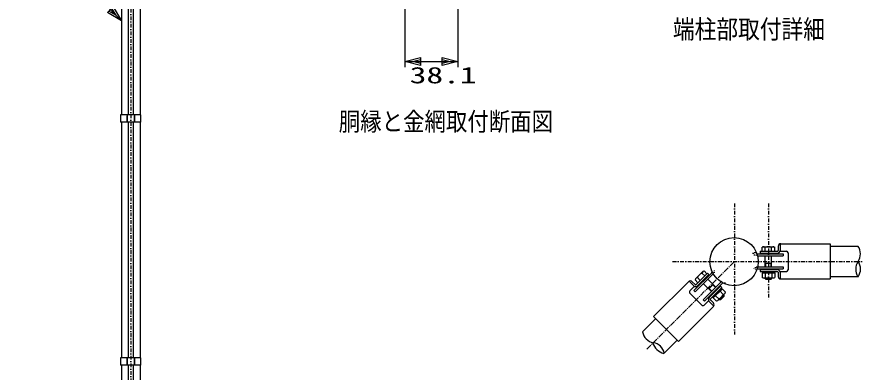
# Model space of a CAD drawing. Units: millimetres, scale not verified. Extents: x -4425 to 4425, y -3150 to 3150.
# Drawn here: x -287 to 1976, y 75 to 1026 of the extents above; entities that cross this region are included whole.
import ezdxf
from ezdxf.enums import TextEntityAlignment as Align

# ---------------------------------------------------------------- set-up
doc = ezdxf.new("R2010")
doc.units = ezdxf.units.MM
doc.header["$LTSCALE"] = 20
for name, pattern in [('USER1', [1.01, 0.5, -0.25, 0.01, -0.25]), ('USER2', [0.26, 0.01, -0.25]), ('USER4', [1.125, 0.75, -0.125, 0.125, -0.125])]:
    doc.linetypes.add(name, pattern=pattern)
for name, color, linetype, lineweight in [('0-1_2', 7, 'Continuous', 25), ('0-2_1', 7, 'Continuous', 25), ('0-3_0', 7, 'Continuous', 25), ('0-4_13', 7, 'Continuous', 25)]:
    doc.layers.add(name, color=color, linetype=linetype, lineweight=lineweight)
doc.styles.add('ＭＳ ゴシック', font='')
doc.styles.get('ＭＳ ゴシック').set_extended_font_data('MS Gothic')

# ---------------------------------------------------------------- blocks, each defined once
blk = doc.blocks.new('C71')
at = {"layer": '0-2_1', "color": 4}
for points in [[(89212.3, 91303.7), (86212.3, 94303.7), (83620.3, 94303.7)], [(88692.5, 91971.9), (88915.3, 91600.7), (88544, 91823.4)]]:
    blk.add_lwpolyline(points, dxfattribs=at)
blk.add_lwpolyline([(88766.8, 92046.2), (89212.3, 91303.7), (88469.8, 91749.2)], close=True, dxfattribs=at)
blk = doc.blocks.new('C82')
at = {"layer": '0-2_1', "color": 4}
for points in [[(89212.3, 91303.7), (86212.3, 94303.7), (83620.3, 94303.7)], [(88692.5, 91971.9), (88915.3, 91600.7), (88544, 91823.4)]]:
    blk.add_lwpolyline(points, dxfattribs=at)
blk.add_lwpolyline([(88766.8, 92046.2), (89212.3, 91303.7), (88469.8, 91749.2)], close=True, dxfattribs=at)

msp = doc.modelspace()

# ---------------------------------------------------------------- linework, layer by layer
at = {"layer": '0-1_2'}
for p, q in [((1710.32, 410.78), (1708.02, 409.45)), ((1710.32, 410.78), (1708.02, 409.45)), ((1708.02, 398.78), (1708.02, 409.45)), ((1710.32, 410.78), (1740.01, 410.78)), ((1710.32, 410.78), (1740.01, 410.78)), ((1716.59, 398.78), (1716.59, 409.45)), ((1733.74, 398.78), (1733.74, 409.45)), ((1740.01, 410.78), (1742.31, 409.45)), ((1740.01, 410.78), (1742.31, 409.45)), ((1742.31, 398.78), (1742.31, 409.45)), ((1712.31, 398.78), (1746.59, 398.78)), ((1712.31, 398.78), (1746.59, 398.78)), ((1716.59, 391.71), (1716.59, 393.85)), ((1716.59, 391.71), (1716.59, 393.85)), ((1716.59, 356.78), (1716.59, 386.78)), ((1716.59, 356.78), (1716.59, 386.78)), ((1733.74, 391.71), (1733.74, 393.85)), ((1733.74, 391.71), (1733.74, 393.85)), ((1733.74, 356.78), (1733.74, 386.78)), ((1733.74, 356.78), (1733.74, 386.78)), ((1716.59, 366.63), (1733.74, 366.63)), ((1716.59, 366.63), (1733.74, 366.63)), ((1529.55, 324.7), (1550.54, 345.69)), ((1529.55, 324.7), (1550.54, 345.69)), ((1554.59, 332.77), (1547.04, 340.32)), ((1550.54, 345.69), (1553.1, 346.38)), ((1550.54, 345.69), (1553.1, 346.38)), ((1560.65, 338.83), (1553.1, 346.38)), ((1708.19, 341.31), (1742.48, 341.31)), ((1708.19, 341.31), (1708.19, 328.92)), ((1708.19, 341.31), (1742.48, 341.31)), ((1716.59, 349.71), (1716.59, 351.85)), ((1716.59, 349.71), (1716.59, 351.85)), ((1716.76, 341.31), (1716.76, 328.92)), ((1733.74, 349.71), (1733.74, 351.85)), ((1733.74, 349.71), (1733.74, 351.85)), ((1733.9, 341.31), (1733.9, 328.92)), ((1742.48, 341.31), (1742.48, 328.92)), ((1529.55, 324.7), (1528.86, 322.14)), ((1529.55, 324.7), (1528.86, 322.14)), ((1536.41, 314.59), (1528.86, 322.13)), ((1542.47, 320.65), (1534.92, 328.2)), ((1547.62, 315.5), (1546.1, 317.01)), ((1547.62, 315.5), (1546.1, 317.01)), ((1559.74, 327.62), (1558.23, 329.13)), ((1559.74, 327.62), (1558.23, 329.13)), ((1584.44, 302.92), (1563.23, 324.13)), ((1710.49, 327.59), (1708.19, 328.92)), ((1710.49, 327.59), (1708.19, 328.92)), ((1716.59, 325.49), (1716.59, 327.59)), ((1716.59, 325.49), (1716.59, 327.59)), ((1716.59, 325.49), (1733.74, 325.49)), ((1716.59, 325.49), (1733.74, 325.49)), ((1718.31, 323.78), (1732.02, 323.78)), ((1718.31, 323.78), (1732.02, 323.78)), ((1732.02, 323.78), (1733.74, 325.49)), ((1732.02, 323.78), (1733.74, 325.49)), ((1733.74, 325.49), (1733.74, 327.59)), ((1733.74, 325.49), (1733.74, 327.59)), ((1572.32, 290.8), (1551.1, 312.01)), ((1565.2, 297.92), (1577.32, 310.04)), ((1577.31, 273.92), (1601.56, 298.16)), ((1589.44, 297.92), (1587.92, 299.44)), ((1589.44, 297.92), (1587.92, 299.44)), ((1601.56, 298.16), (1610.32, 289.4)), ((1577.32, 285.8), (1575.8, 287.31)), ((1577.32, 285.8), (1575.8, 287.31)), ((1577.31, 273.92), (1586.07, 265.16)), ((1583.37, 279.98), (1592.13, 271.22)), ((1594.29, 268.83), (1606.41, 280.95)), ((1594.29, 268.83), (1606.41, 280.95)), ((1595.5, 292.1), (1604.26, 283.34)), ((1596.71, 268.83), (1606.41, 278.53)), ((1596.71, 268.83), (1606.41, 278.53)), ((1588.64, 265.84), (1586.07, 265.16)), ((1588.64, 265.84), (1586.07, 265.16)), ((1596.71, 268.83), (1591.62, 268.83)), ((1596.71, 268.83), (1591.62, 268.83)), ((1594.29, 268.83), (1592.95, 270.16)), ((1594.29, 268.83), (1592.95, 270.16))]:
    msp.add_line(p, q, dxfattribs=at)
at = {"layer": '0-1_2', "color": 4}
for p, q in [((1718.31, 356.78), (1718.31, 366.63)), ((1718.31, 356.78), (1718.31, 366.63)), ((1732.02, 356.78), (1732.02, 366.63)), ((1732.02, 356.78), (1732.02, 366.63)), ((1718.31, 349.71), (1718.31, 351.85)), ((1718.31, 349.71), (1718.31, 351.85)), ((1732.02, 349.71), (1732.02, 351.85)), ((1732.02, 349.71), (1732.02, 351.85)), ((1718.31, 323.78), (1718.31, 327.59)), ((1718.31, 323.78), (1718.31, 327.59)), ((1732.02, 323.78), (1732.02, 327.59)), ((1732.02, 323.78), (1732.02, 327.59)), ((1573.53, 292.01), (1566.41, 299.13)), ((1573.53, 292.01), (1566.41, 299.13)), ((1583.23, 301.71), (1576.11, 308.83)), ((1583.23, 301.71), (1576.11, 308.83)), ((1588.23, 296.71), (1586.71, 298.22)), ((1588.23, 296.71), (1586.71, 298.22)), ((1578.53, 287.01), (1577.01, 288.53)), ((1578.53, 287.01), (1577.01, 288.53)), ((1606.41, 278.53), (1603.86, 281.07)), ((1606.41, 278.53), (1603.86, 281.07)), ((1596.71, 268.83), (1594.17, 271.37)), ((1596.71, 268.83), (1594.17, 271.37))]:
    msp.add_line(p, q, dxfattribs=at)
at = {"layer": '0-1_2'}
for points in [[(1710.49, 327.59), (1740.18, 327.59), (1742.48, 328.92)], [(1710.49, 327.59), (1740.18, 327.59), (1742.48, 328.92)], [(1588.64, 265.84), (1609.63, 286.84), (1610.32, 289.4)], [(1588.64, 265.84), (1609.63, 286.84), (1610.32, 289.4)], [(1606.41, 278.53), (1606.41, 280.95), (1605.08, 282.28)], [(1606.41, 278.53), (1606.41, 280.95), (1605.08, 282.28)]]:
    msp.add_lwpolyline(points, dxfattribs=at)
for centre, radius, start, end in [((1710.32, 395.28), 15.5, 66.11754, 90), ((1710.32, 395.28), 15.5, 66.11754, 90), ((1725.17, 382.4), 28.37, 72.41836, 107.5858), ((1725.17, 382.4), 28.37, 72.41836, 107.5858), ((1740.01, 395.28), 15.5, 90, 113.88093), ((1740.01, 395.28), 15.5, 90, 113.88093), ((1560.11, 315.13), 28.37, 117.41808, 152.58563), ((1561.5, 334.73), 15.5, 134.99994, 158.88132), ((1561.5, 334.73), 15.5, 134.99994, 158.88132), ((1540.5, 313.74), 15.5, 111.11787, 134.99994), ((1540.5, 313.74), 15.5, 111.11787, 134.99994), ((1710.49, 343.09), 15.5, 270, 293.88238), ((1710.49, 343.09), 15.5, 270, 293.88238), ((1725.33, 355.95), 28.36, 252.40607, 287.59442), ((1725.33, 355.95), 28.36, 252.40607, 287.59442), ((1740.18, 343.09), 15.5, 246.11765, 270), ((1740.18, 343.09), 15.5, 246.11765, 270), ((1579.08, 296.39), 28.36, 297.40604, 332.59442), ((1579.08, 296.39), 28.36, 297.40604, 332.59442), ((1598.67, 297.8), 15.5, 291.11755, 315.00061), ((1598.67, 297.8), 15.5, 291.11755, 315.00061), ((1577.68, 276.8), 15.5, 314.99972, 338.88248), ((1577.68, 276.8), 15.5, 314.99972, 338.88248)]:
    msp.add_arc(centre, radius, start, end, dxfattribs=at)
at = {"layer": '0-2_1', "color": 4, "linetype": 'USER1'}
for p, q in [((18.05, 1411.51), (18.05, -595.91)), ((1634.05, 527.13), (1634.05, 175.7)), ((1725.03, 527.1), (1725.03, 267.08)), ((1468.76, 371.81), (1975.85, 371.81))]:
    msp.add_line(p, q, dxfattribs=at)
at = {"layer": '0-2_1'}
for p, q in [((-6.95, 1363.59), (-6.95, 763.9)), ((11.62, 1366.53), (11.62, 763.9)), ((24.48, 1366.53), (24.48, 763.9)), ((43.05, 1363.59), (43.05, 763.9)), ((-6.95, 744.28), (-6.95, 113.9)), ((43.05, 744.28), (43.05, 113.9)), ((1751.26, 411.88), (1751.26, 400.95)), ((1756.1, 418.92), (1756.1, 400.92)), ((1758.24, 418.92), (1890.03, 418.92)), ((1890.03, 418.92), (1890.03, 324.63)), ((1890.03, 412.63), (1964.71, 412.63)), ((1694.12, 391.71), (1764.67, 391.71)), ((1694.93, 386.81), (1695.67, 386.81)), ((1694.93, 386.81), (1695.67, 386.81)), ((1695.58, 386.78), (1764.67, 386.78)), ((1702.53, 393.85), (1749.03, 393.85)), ((1702.62, 398.81), (1702.62, 393.88)), ((1702.62, 398.81), (1749.12, 398.81)), ((1756.19, 398.81), (1773.33, 398.81)), ((1756.19, 398.81), (1773.33, 398.81)), ((1764.67, 391.71), (1764.67, 386.78)), ((1764.67, 391.71), (1764.67, 386.78)), ((1777.62, 394.52), (1777.62, 349.09)), ((1525.55, 293.43), (1573.64, 341.52)), ((1525.55, 293.43), (1573.64, 341.52)), ((1531.76, 309.64), (1562.37, 340.25)), ((1562.41, 340.34), (1565.9, 336.85)), ((1562.41, 340.34), (1565.9, 336.85)), ((1692.54, 356.81), (1696.06, 356.81)), ((1692.54, 356.81), (1696.06, 356.81)), ((1695.53, 351.85), (1764.67, 351.85)), ((1695.97, 356.78), (1764.67, 356.78)), ((1702.53, 349.71), (1749.03, 349.71)), ((1702.53, 349.71), (1749.03, 349.71)), ((1702.62, 349.74), (1702.62, 344.81)), ((1702.62, 349.74), (1702.62, 344.81)), ((1702.62, 344.81), (1749.12, 344.81)), ((1702.62, 344.81), (1749.12, 344.81)), ((1708.85, 344.78), (1708.85, 341.31)), ((1708.85, 344.78), (1708.85, 341.31)), ((1741.63, 344.78), (1741.63, 341.31)), ((1741.63, 344.78), (1741.63, 341.31)), ((1751.26, 342.67), (1751.26, 331.74)), ((1756.1, 342.63), (1756.1, 324.63)), ((1756.19, 344.81), (1773.33, 344.81)), ((1764.67, 356.78), (1764.67, 351.85)), ((1764.67, 356.78), (1764.67, 351.85)), ((1417.82, 224.18), (1511, 317.37)), ((1512.56, 318.97), (1526.81, 304.73)), ((1512.56, 318.97), (1526.81, 304.73)), ((1521.05, 317.46), (1528.78, 309.73)), ((1529.04, 289.94), (1576.61, 337.51)), ((1535.25, 306.16), (1565.86, 336.76)), ((1535.25, 306.16), (1565.86, 336.76)), ((1576.65, 337.6), (1577.17, 338.12)), ((1576.65, 337.6), (1577.17, 338.12)), ((1597.59, 316.11), (1600.08, 318.6)), ((1597.59, 316.11), (1600.08, 318.6)), ((1720.88, 325.49), (1722.4, 323.74)), ((1720.88, 325.49), (1722.4, 323.74)), ((1758.24, 324.63), (1890.03, 324.63)), ((1890.03, 330.99), (1965.39, 330.99)), ((1514.64, 292.52), (1526.76, 304.64)), ((1550.25, 268.73), (1597.54, 316.03)), ((1553.73, 265.24), (1601.96, 313.47)), ((1566.46, 274.94), (1597.07, 305.55)), ((1569.95, 271.46), (1600.55, 302.07)), ((1577.6, 274.26), (1601.08, 297.75)), ((1577.6, 274.26), (1601.08, 297.75)), ((1597.11, 305.64), (1600.6, 302.15)), ((1597.11, 305.64), (1600.6, 302.15)), ((1598.66, 300.17), (1601.08, 297.75)), ((1598.66, 300.17), (1601.08, 297.75)), ((1514.68, 286.54), (1546.81, 254.42)), ((1525.55, 293.43), (1529.04, 289.94)), ((1525.55, 293.43), (1529.04, 289.94)), ((1575.17, 276.68), (1577.6, 274.26)), ((1575.17, 276.68), (1577.6, 274.26)), ((1484.49, 157.51), (1577.67, 250.7)), ((1550.25, 268.73), (1553.73, 265.24)), ((1550.25, 268.73), (1553.73, 265.24)), ((1552.82, 254.34), (1564.95, 266.46)), ((1564.99, 266.54), (1579.23, 252.3)), ((1569.99, 268.51), (1577.72, 260.79)), ((1423.54, 218.46), (1388.2, 183.11)), ((1417.82, 224.18), (1484.49, 157.51)), ((1481.27, 160.73), (1446.3, 125.76)), ((-6.95, 94.28), (-6.95, -505.41)), ((43.05, 94.28), (43.05, -505.41))]:
    msp.add_line(p, q, dxfattribs=at)
at = {"layer": '0-2_1', "color": 4}
for p, q in [((751.46, 1097.94), (751.46, 891.69)), ((893.96, 1097.94), (893.96, 891.69)), ((793.46, 917.19), (793.46, 896.19)), ((851.96, 896.19), (851.96, 917.19))]:
    msp.add_line(p, q, dxfattribs=at)
at = {"layer": '0-2_1', "color": 4, "linetype": 'USER4'}
msp.add_line((1633.08, 370.27), (1398.88, 136.07), dxfattribs=at)
at = {"layer": '0-2_1', "color": 4}
msp.add_lwpolyline([(793.46, 896.19), (751.46, 906.69), (793.46, 917.19)], close=True, dxfattribs=at)
for points in [[(751.46, 906.69), (893.96, 906.69), (851.96, 896.19), (851.96, 917.19), (893.96, 906.69)], [(793.46, 901.44), (772.46, 906.69), (793.46, 911.94)], [(851.96, 911.94), (872.96, 906.69), (851.96, 901.44)]]:
    msp.add_lwpolyline(points, dxfattribs=at)
at = {"layer": '0-2_1'}
msp.add_circle((1633.14, 371), 64.5, dxfattribs=at)
for centre, radius, start, end in [((1758.33, 411.88), 7.07, 90.00052, 180), ((1758.33, 411.88), 7.07, 90.00052, 180), ((1936.21, 391.87), 35.26, 324.9555, 36.07004), ((1749.12, 400.95), 2.14, 270, 0), ((1749.12, 400.95), 7.07, 269.99948, 0), ((1749.12, 400.95), 2.14, 270, 0), ((1749.12, 400.95), 7.07, 269.99948, 0), ((1773.33, 394.52), 4.29, 0, 90), ((1773.33, 394.52), 4.29, 0, 90), ((1994.81, 351.09), 36.14, 145.36917, 214.07781), ((1936.85, 350.95), 34.83, 324.72488, 36.41699), ((1749.12, 342.67), 7.07, 0, 90), ((1749.12, 342.67), 7.07, 0, 90), ((1749.12, 342.67), 2.14, 0, 90), ((1749.12, 342.67), 2.14, 0, 90), ((1773.33, 349.09), 4.29, 270, 0), ((1773.33, 349.09), 4.29, 270, 0), ((1516.05, 312.46), 7.07, 44.99933, 135.00059), ((1516.05, 312.46), 7.07, 44.99933, 135.00059), ((1758.33, 331.74), 7.07, 179.99895, 270), ((1758.33, 331.74), 7.07, 179.99895, 270), ((1530.29, 311.24), 7.07, 225.00072, 315.00003), ((1530.29, 311.24), 7.07, 225.00072, 315.00003), ((1530.29, 311.24), 2.14, 224.9914, 315.0022), ((1530.29, 311.24), 2.14, 224.9914, 315.0022), ((1517.71, 289.58), 4.29, 135.00102, 225.00115), ((1517.71, 289.58), 4.29, 135.00102, 225.00115), ((1571.5, 270.03), 7.07, 134.99928, 225.00006), ((1571.5, 270.03), 2.14, 134.99994, 225.00006), ((1571.5, 270.03), 2.14, 134.99994, 225.00006), ((1549.84, 257.45), 4.29, 224.99898, 315.0011), ((1572.72, 255.79), 7.07, 315.00003, 44.99933), ((1422.94, 188.8), 35.21, 189.22292, 260.34412), ((1455.28, 165.02), 40.93, 195.76767, 255.87137), ((1410.86, 118.81), 36.12, 10.98268, 79.45712)]:
    msp.add_arc(centre, radius, start, end, dxfattribs=at)
at = {"layer": '0-2_1', "color": 4, "linetype": 'USER2'}
for centre, radius, start, end in [((1694.93, 398.16), 11.36, 203.73229, 270), ((1694.93, 398.16), 6.43, 203.73229, 270), ((1694.93, 398.16), 6.43, 203.73229, 270), ((1569.14, 346.15), 6.43, 315.00073, 21.26804), ((1569.14, 346.15), 6.43, 315.00073, 21.26804), ((1569.14, 346.15), 11.36, 314.99756, 21.26834), ((1569.14, 346.15), 11.36, 314.99756, 21.26834), ((1695.62, 345.45), 11.36, 90, 157.76007), ((1695.62, 345.45), 11.36, 90, 157.76007), ((1695.62, 345.45), 6.43, 90, 157.76007), ((1695.62, 345.45), 6.43, 90, 157.76007), ((1605.93, 308.39), 6.43, 67.2384, 135.00067), ((1605.93, 308.39), 6.43, 67.2384, 135.00067)]:
    msp.add_arc(centre, radius, start, end, dxfattribs=at)
at = {"layer": '0-4_13'}
for p, q in [((45.07, 763.9), (-8.88, 763.9)), ((8.29, 763.9), (8.29, 744.28)), ((8.29, 746.73), (8.29, 761.44)), ((8.29, 746.73), (8.29, 761.44)), ((27.91, 763.9), (27.91, 744.28)), ((27.91, 763.9), (27.91, 763.9)), ((27.91, 746.73), (27.91, 761.44)), ((27.91, 746.73), (27.91, 761.44)), ((45.07, 744.28), (45.07, 763.9)), ((11.62, 744.28), (11.62, 113.9)), ((24.48, 744.28), (24.48, 113.9)), ((8.29, 113.9), (8.29, 94.28)), ((8.29, 113.9), (8.29, 94.28)), ((27.9, 113.9), (27.91, 94.28)), ((45.07, 94.28), (45.07, 113.9)), ((8.29, 96.73), (8.29, 111.45)), ((11.62, 94.28), (11.62, -508.36)), ((24.48, 94.28), (24.48, -508.36)), ((27.91, 96.73), (27.91, 111.44)), ((27.91, 96.73), (27.91, 111.44))]:
    msp.add_line(p, q, dxfattribs=at)
for points in [[(45.07, 763.9), (-8.88, 763.9), (-8.88, 744.28)], [(45.07, 744.28), (20.55, 744.28), (-8.88, 744.28)], [(45.07, 113.9), (-8.88, 113.9), (-8.88, 94.28)], [(45.07, 94.28), (20.55, 94.28), (-8.88, 94.28)]]:
    msp.add_lwpolyline(points, dxfattribs=at)

# ---------------------------------------------------------------- block references
at = {"layer": '0-3_0', "xscale": 0.05, "yscale": 0.05}
for name in ['C71', 'C82']:
    msp.add_blockref(name, (-4467.57, -3549.42), dxfattribs=at)

# ---------------------------------------------------------------- texts
at = {"layer": '0-2_1', "color": 4, "style": 'ＭＳ ゴシック'}
for s, height, width, p in [('端柱部取付詳細', 50.15, 0.85, (1469.39, 953.33)), ('38.1', 43.95, 1.5, (764.8, 835.23)), ('胴縁と金網取付断面図', 49.48, 0.85, (574.97, 706.67))]:
    msp.add_text(s, height=height, dxfattribs=dict(at, width=width)).set_placement(p, align=Align.BOTTOM_LEFT)

doc.saveas('drawing.dxf')
